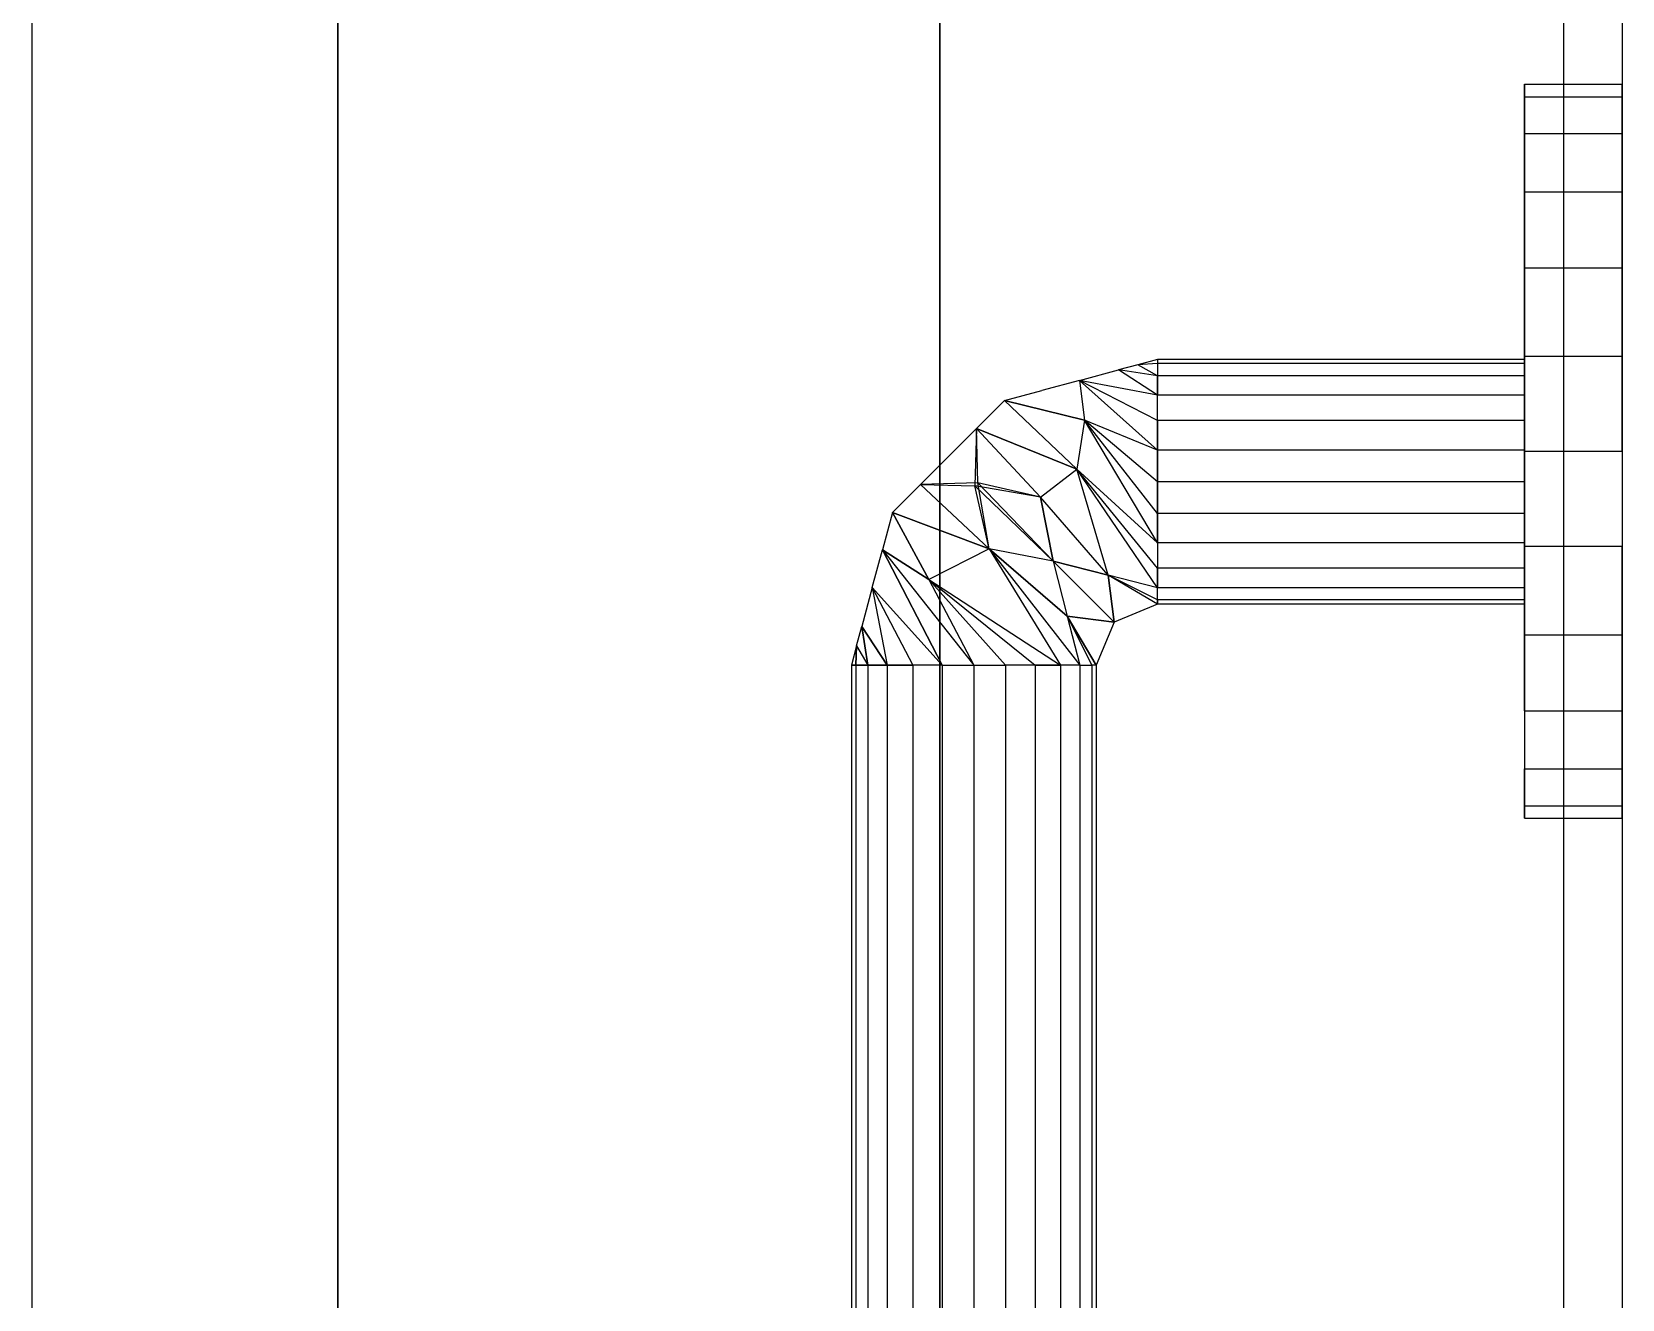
# Model space of a CAD drawing. Header units: millimetres. Extents: x 5543 to 15648, y 4351 to 19091.
# Drawn here: x 14248.1 to 14378.1, y 15139.2 to 15242.9 of the extents above; entities that cross this region are included whole.
import ezdxf

# ---------------------------------------------------------------- set-up
doc = ezdxf.new("R2010")
doc.units = ezdxf.units.MM
doc.layers.add('IfcObject', color=7, linetype='CONTINUOUS')

msp = doc.modelspace()

# ---------------------------------------------------------------- linework, layer by layer
at = {"layer": 'IfcObject'}
for p, q in [((14248.1, 16291.08, -4700), (14248.1, 5951.31, -4700)), ((14248.1, 16291.08, -4700), (14248.1, 5951.31, -4700)), ((14248.1, 15331.08, -5100), (14248.1, 14331.08, -5100)), ((14248.1, 15331.08, -5100), (14248.1, 14331.08, -5100)), ((14273.1, 14331.08, -5100), (14273.1, 15331.08, -5100)), ((14273.1, 14331.08, -5100), (14273.1, 15331.08, -5100)), ((14273.1, 15281.08, -5200), (14273.1, 14381.08, -5200)), ((14273.1, 15281.08, -5200), (14273.1, 14381.08, -5200)), ((14322.31, 14381.08, -5200), (14322.31, 15281.08, -5200)), ((14322.31, 14381.08, -5200), (14322.31, 15281.08, -5200)), ((14373.33, 14381.08, -5200), (14373.33, 15281.08, -5200)), ((14373.33, 14381.08, -5200), (14373.33, 15281.08, -5200)), ((14378.1, 15281.08, -7200), (14378.1, 14381.08, -7200)), ((14378.1, 15281.08, -5200), (14378.1, 14381.08, -5200)), ((14378.1, 15281.08, -7200), (14378.1, 14381.08, -7200)), ((14378.1, 15281.08, -5200), (14378.1, 14381.08, -5200)), ((14322.31, 15265.2, -5215.88), (14322.31, 14396.95, -5215.88)), ((14322.31, 15265.2, -5215.88), (14322.31, 14396.95, -5215.88)), ((14373.33, 14396.95, -5215.88), (14373.33, 15265.2, -5215.88)), ((14373.33, 14396.95, -5215.88), (14373.33, 15265.2, -5215.88)), ((14370.1, 15237.55, -6192.24), (14370.1, 15238.57, -6200)), ((14370.1, 15238.57, -6200), (14370.1, 15237.55, -6207.76)), ((14370.1, 15238.57, -6200), (14378.1, 15238.57, -6200)), ((14370.1, 15237.55, -6192.24), (14370.1, 15238.57, -6200)), ((14370.1, 15238.57, -6200), (14370.1, 15237.55, -6207.76)), ((14370.1, 15238.57, -6200), (14378.1, 15238.57, -6200)), ((14370.1, 15234.55, -6185), (14370.1, 15237.55, -6192.24)), ((14370.1, 15237.55, -6207.76), (14370.1, 15234.55, -6215)), ((14370.1, 15237.55, -6192.24), (14378.1, 15237.55, -6192.24)), ((14370.1, 15237.55, -6192.24), (14378.1, 15237.55, -6192.24)), ((14370.1, 15234.55, -6185), (14370.1, 15237.55, -6192.24)), ((14370.1, 15237.55, -6207.76), (14370.1, 15234.55, -6215)), ((14370.1, 15237.55, -6207.76), (14378.1, 15237.55, -6207.76)), ((14370.1, 15237.55, -6207.76), (14378.1, 15237.55, -6207.76)), ((14378.1, 15237.55, -6207.76), (14378.1, 15238.57, -6200)), ((14378.1, 15238.57, -6200), (14378.1, 15237.55, -6192.24)), ((14378.1, 15238.57, -6200), (14378.1, 15237.55, -6192.24)), ((14378.1, 15237.55, -6207.76), (14378.1, 15238.57, -6200)), ((14378.1, 15234.55, -6215), (14378.1, 15237.55, -6207.76)), ((14378.1, 15237.55, -6192.24), (14378.1, 15234.55, -6185)), ((14378.1, 15237.55, -6192.24), (14378.1, 15234.55, -6185)), ((14378.1, 15234.55, -6215), (14378.1, 15237.55, -6207.76)), ((14370.1, 15229.78, -6178.79), (14370.1, 15234.55, -6185)), ((14370.1, 15234.55, -6215), (14370.1, 15229.78, -6221.21)), ((14370.1, 15234.55, -6185), (14378.1, 15234.55, -6185)), ((14370.1, 15234.55, -6185), (14378.1, 15234.55, -6185)), ((14370.1, 15229.78, -6178.79), (14370.1, 15234.55, -6185)), ((14370.1, 15234.55, -6215), (14370.1, 15229.78, -6221.21)), ((14370.1, 15234.55, -6215), (14378.1, 15234.55, -6215)), ((14370.1, 15234.55, -6215), (14378.1, 15234.55, -6215)), ((14378.1, 15229.78, -6221.21), (14378.1, 15234.55, -6215)), ((14378.1, 15234.55, -6185), (14378.1, 15229.78, -6178.79)), ((14378.1, 15234.55, -6185), (14378.1, 15229.78, -6178.79)), ((14378.1, 15229.78, -6221.21), (14378.1, 15234.55, -6215)), ((14370.1, 15223.57, -6174.02), (14370.1, 15229.78, -6178.79)), ((14370.1, 15229.78, -6221.21), (14370.1, 15223.57, -6225.98)), ((14370.1, 15229.78, -6178.79), (14378.1, 15229.78, -6178.79)), ((14370.1, 15223.57, -6174.02), (14370.1, 15229.78, -6178.79)), ((14370.1, 15229.78, -6178.79), (14378.1, 15229.78, -6178.79)), ((14370.1, 15229.78, -6221.21), (14378.1, 15229.78, -6221.21)), ((14370.1, 15229.78, -6221.21), (14378.1, 15229.78, -6221.21)), ((14370.1, 15229.78, -6221.21), (14370.1, 15223.57, -6225.98)), ((14378.1, 15223.57, -6225.98), (14378.1, 15229.78, -6221.21)), ((14378.1, 15229.78, -6178.79), (14378.1, 15223.57, -6174.02)), ((14378.1, 15229.78, -6178.79), (14378.1, 15223.57, -6174.02)), ((14378.1, 15223.57, -6225.98), (14378.1, 15229.78, -6221.21)), ((14370.1, 15216.33, -6171.02), (14370.1, 15223.57, -6174.02)), ((14370.1, 15223.57, -6225.98), (14370.1, 15216.33, -6228.98)), ((14370.1, 15223.57, -6174.02), (14378.1, 15223.57, -6174.02)), ((14370.1, 15223.57, -6174.02), (14378.1, 15223.57, -6174.02)), ((14370.1, 15216.33, -6171.02), (14370.1, 15223.57, -6174.02)), ((14370.1, 15223.57, -6225.98), (14370.1, 15216.33, -6228.98)), ((14370.1, 15223.57, -6225.98), (14378.1, 15223.57, -6225.98)), ((14370.1, 15223.57, -6225.98), (14378.1, 15223.57, -6225.98)), ((14378.1, 15216.33, -6228.98), (14378.1, 15223.57, -6225.98)), ((14378.1, 15223.57, -6174.02), (14378.1, 15216.33, -6171.02)), ((14378.1, 15223.57, -6174.02), (14378.1, 15216.33, -6171.02)), ((14378.1, 15216.33, -6228.98), (14378.1, 15223.57, -6225.98)), ((14333.73, 15214.36, -6200), (14336.91, 15215.21, -6200)), ((14333.73, 15214.36, -6200), (14336.91, 15215.21, -6200)), ((14338.5, 15215.64, -6200), (14336.91, 15215.21, -6200)), ((14338.5, 15215.64, -6200), (14336.91, 15215.21, -6200)), ((14340.1, 15213.14, -6207.07), (14336.91, 15215.21, -6200)), ((14340.1, 15214.73, -6205), (14336.91, 15215.21, -6200)), ((14340.1, 15213.14, -6207.07), (14336.91, 15215.21, -6200)), ((14340.1, 15214.73, -6205), (14336.91, 15215.21, -6200)), ((14340.1, 15213.14, -6192.93), (14336.91, 15215.21, -6200)), ((14340.1, 15214.73, -6195), (14336.91, 15215.21, -6200)), ((14340.1, 15213.14, -6192.93), (14336.91, 15215.21, -6200)), ((14340.1, 15214.73, -6195), (14336.91, 15215.21, -6200)), ((14340.1, 15216.07, -6200), (14338.5, 15215.64, -6200)), ((14340.1, 15216.07, -6200), (14338.5, 15215.64, -6200)), ((14340.1, 15215.73, -6202.59), (14338.5, 15215.64, -6200)), ((14340.1, 15215.73, -6202.59), (14338.5, 15215.64, -6200)), ((14340.1, 15215.73, -6197.41), (14338.5, 15215.64, -6200)), ((14340.1, 15215.73, -6197.41), (14338.5, 15215.64, -6200)), ((14340.1, 15214.73, -6205), (14338.5, 15215.64, -6200)), ((14340.1, 15214.73, -6205), (14338.5, 15215.64, -6200)), ((14340.1, 15214.73, -6195), (14338.5, 15215.64, -6200)), ((14340.1, 15214.73, -6195), (14338.5, 15215.64, -6200)), ((14370.1, 15216.07, -6200), (14340.1, 15216.07, -6200)), ((14340.1, 15216.07, -6200), (14340.1, 15215.73, -6202.59)), ((14340.1, 15216.07, -6200), (14340.1, 15215.73, -6197.41)), ((14370.1, 15216.07, -6200), (14340.1, 15216.07, -6200)), ((14340.1, 15216.07, -6200), (14340.1, 15215.73, -6202.59)), ((14340.1, 15216.07, -6200), (14340.1, 15215.73, -6197.41)), ((14370.1, 15215.73, -6202.59), (14340.1, 15215.73, -6202.59)), ((14370.1, 15215.73, -6202.59), (14340.1, 15215.73, -6202.59)), ((14340.1, 15215.73, -6202.59), (14340.1, 15214.73, -6205)), ((14340.1, 15215.73, -6197.41), (14340.1, 15214.73, -6195)), ((14370.1, 15215.73, -6197.41), (14340.1, 15215.73, -6197.41)), ((14370.1, 15215.73, -6197.41), (14340.1, 15215.73, -6197.41)), ((14340.1, 15215.73, -6202.59), (14340.1, 15214.73, -6205)), ((14340.1, 15215.73, -6197.41), (14340.1, 15214.73, -6195)), ((14370.1, 15208.57, -6170), (14370.1, 15216.33, -6171.02)), ((14370.1, 15216.33, -6228.98), (14370.1, 15208.57, -6230)), ((14370.1, 15216.33, -6171.02), (14378.1, 15216.33, -6171.02)), ((14370.1, 15216.33, -6171.02), (14378.1, 15216.33, -6171.02)), ((14370.1, 15208.57, -6170), (14370.1, 15216.33, -6171.02)), ((14370.1, 15216.33, -6228.98), (14370.1, 15208.57, -6230)), ((14370.1, 15216.33, -6228.98), (14378.1, 15216.33, -6228.98)), ((14370.1, 15216.33, -6228.98), (14378.1, 15216.33, -6228.98)), ((14370.1, 15215.73, -6202.59), (14370.1, 15216.07, -6200)), ((14370.1, 15216.07, -6200), (14370.1, 15215.73, -6197.41)), ((14370.1, 15215.73, -6202.59), (14370.1, 15216.07, -6200)), ((14370.1, 15216.07, -6200), (14370.1, 15215.73, -6197.41)), ((14370.1, 15214.73, -6205), (14370.1, 15215.73, -6202.59)), ((14370.1, 15215.73, -6197.41), (14370.1, 15214.73, -6195)), ((14370.1, 15214.73, -6205), (14370.1, 15215.73, -6202.59)), ((14370.1, 15215.73, -6197.41), (14370.1, 15214.73, -6195)), ((14378.1, 15208.57, -6230), (14378.1, 15216.33, -6228.98)), ((14378.1, 15216.33, -6171.02), (14378.1, 15208.57, -6170)), ((14378.1, 15216.33, -6171.02), (14378.1, 15208.57, -6170)), ((14378.1, 15208.57, -6230), (14378.1, 15216.33, -6228.98)), ((14333.73, 15214.36, -6200), (14330.66, 15213.54, -6200)), ((14333.73, 15214.36, -6200), (14330.66, 15213.54, -6200)), ((14340.1, 15208.66, -6209.66), (14333.73, 15214.36, -6200)), ((14333.73, 15214.36, -6200), (14334.14, 15211.1, -6208.08)), ((14333.73, 15214.36, -6200), (14334.14, 15211.1, -6208.08)), ((14340.1, 15211.07, -6208.66), (14333.73, 15214.36, -6200)), ((14340.1, 15213.14, -6207.07), (14333.73, 15214.36, -6200)), ((14340.1, 15208.66, -6209.66), (14333.73, 15214.36, -6200)), ((14340.1, 15211.07, -6208.66), (14333.73, 15214.36, -6200)), ((14340.1, 15213.14, -6207.07), (14333.73, 15214.36, -6200)), ((14333.73, 15214.36, -6200), (14334.14, 15211.1, -6191.92)), ((14340.1, 15213.14, -6192.93), (14333.73, 15214.36, -6200)), ((14340.1, 15213.14, -6192.93), (14333.73, 15214.36, -6200)), ((14340.1, 15211.07, -6191.34), (14333.73, 15214.36, -6200)), ((14340.1, 15208.66, -6190.34), (14333.73, 15214.36, -6200)), ((14340.1, 15211.07, -6191.34), (14333.73, 15214.36, -6200)), ((14333.73, 15214.36, -6200), (14334.14, 15211.1, -6191.92)), ((14340.1, 15208.66, -6190.34), (14333.73, 15214.36, -6200)), ((14370.1, 15214.73, -6205), (14340.1, 15214.73, -6205)), ((14340.1, 15214.73, -6205), (14340.1, 15213.14, -6207.07)), ((14370.1, 15214.73, -6205), (14340.1, 15214.73, -6205)), ((14370.1, 15214.73, -6195), (14340.1, 15214.73, -6195)), ((14370.1, 15214.73, -6195), (14340.1, 15214.73, -6195)), ((14340.1, 15213.14, -6192.93), (14340.1, 15214.73, -6195)), ((14340.1, 15214.73, -6205), (14340.1, 15213.14, -6207.07)), ((14340.1, 15213.14, -6192.93), (14340.1, 15214.73, -6195)), ((14370.1, 15213.14, -6207.07), (14370.1, 15214.73, -6205)), ((14370.1, 15214.73, -6195), (14370.1, 15213.14, -6192.93)), ((14370.1, 15213.14, -6207.07), (14370.1, 15214.73, -6205)), ((14370.1, 15214.73, -6195), (14370.1, 15213.14, -6192.93)), ((14327.6, 15212.72, -6200), (14325.31, 15210.43, -6200)), ((14327.6, 15212.72, -6200), (14325.31, 15210.43, -6200)), ((14327.6, 15212.72, -6200), (14330.66, 15213.54, -6200)), ((14327.6, 15212.72, -6200), (14330.66, 15213.54, -6200)), ((14334.14, 15211.1, -6208.08), (14327.6, 15212.72, -6200)), ((14333.51, 15207.1, -6209.72), (14327.6, 15212.72, -6200)), ((14334.14, 15211.1, -6208.08), (14327.6, 15212.72, -6200)), ((14333.51, 15207.1, -6209.72), (14327.6, 15212.72, -6200)), ((14327.6, 15212.72, -6200), (14334.14, 15211.1, -6191.92)), ((14327.6, 15212.72, -6200), (14333.51, 15207.1, -6190.28)), ((14327.6, 15212.72, -6200), (14334.14, 15211.1, -6191.92)), ((14327.6, 15212.72, -6200), (14333.51, 15207.1, -6190.28)), ((14340.1, 15211.07, -6208.66), (14340.1, 15213.14, -6207.07)), ((14370.1, 15213.14, -6207.07), (14340.1, 15213.14, -6207.07)), ((14370.1, 15213.14, -6207.07), (14340.1, 15213.14, -6207.07)), ((14370.1, 15213.14, -6192.93), (14340.1, 15213.14, -6192.93)), ((14340.1, 15211.07, -6191.34), (14340.1, 15213.14, -6192.93)), ((14370.1, 15213.14, -6192.93), (14340.1, 15213.14, -6192.93)), ((14340.1, 15211.07, -6208.66), (14340.1, 15213.14, -6207.07)), ((14340.1, 15211.07, -6191.34), (14340.1, 15213.14, -6192.93)), ((14370.1, 15213.14, -6192.93), (14370.1, 15211.07, -6191.34)), ((14370.1, 15213.14, -6207.07), (14370.1, 15211.07, -6208.66)), ((14370.1, 15213.14, -6207.07), (14370.1, 15211.07, -6208.66)), ((14370.1, 15213.14, -6192.93), (14370.1, 15211.07, -6191.34)), ((14325.31, 15210.43, -6200), (14323.02, 15208.14, -6200)), ((14325.31, 15210.43, -6200), (14323.02, 15208.14, -6200)), ((14325.31, 15210.43, -6200), (14325.18, 15205.74, -6191.94)), ((14325.31, 15210.43, -6200), (14325.18, 15205.74, -6191.94)), ((14325.42, 15205.99, -6208.06), (14325.31, 15210.43, -6200)), ((14330.56, 15204.82, -6209.85), (14325.31, 15210.43, -6200)), ((14330.56, 15204.82, -6209.85), (14325.31, 15210.43, -6200)), ((14333.51, 15207.1, -6209.72), (14325.31, 15210.43, -6200)), ((14325.42, 15205.99, -6208.06), (14325.31, 15210.43, -6200)), ((14333.51, 15207.1, -6209.72), (14325.31, 15210.43, -6200)), ((14325.31, 15210.43, -6200), (14333.51, 15207.1, -6190.28)), ((14325.31, 15210.43, -6200), (14330.56, 15204.82, -6190.15)), ((14325.31, 15210.43, -6200), (14330.56, 15204.82, -6190.15)), ((14325.31, 15210.43, -6200), (14333.51, 15207.1, -6190.28)), ((14334.14, 15211.1, -6208.08), (14333.51, 15207.1, -6209.72)), ((14334.14, 15211.1, -6208.08), (14333.51, 15207.1, -6209.72)), ((14334.14, 15211.1, -6191.92), (14333.51, 15207.1, -6190.28)), ((14334.14, 15211.1, -6191.92), (14333.51, 15207.1, -6190.28)), ((14340.1, 15208.66, -6209.66), (14334.14, 15211.1, -6208.08)), ((14340.1, 15201.07, -6208.66), (14334.14, 15211.1, -6208.08)), ((14340.1, 15203.48, -6209.66), (14334.14, 15211.1, -6208.08)), ((14340.1, 15206.07, -6210), (14334.14, 15211.1, -6208.08)), ((14340.1, 15208.66, -6209.66), (14334.14, 15211.1, -6208.08)), ((14340.1, 15203.48, -6209.66), (14334.14, 15211.1, -6208.08)), ((14340.1, 15206.07, -6210), (14334.14, 15211.1, -6208.08)), ((14340.1, 15201.07, -6208.66), (14334.14, 15211.1, -6208.08)), ((14340.1, 15208.66, -6190.34), (14334.14, 15211.1, -6191.92)), ((14340.1, 15206.07, -6190), (14334.14, 15211.1, -6191.92)), ((14340.1, 15208.66, -6190.34), (14334.14, 15211.1, -6191.92)), ((14340.1, 15203.48, -6190.34), (14334.14, 15211.1, -6191.92)), ((14340.1, 15201.07, -6191.34), (14334.14, 15211.1, -6191.92)), ((14340.1, 15206.07, -6190), (14334.14, 15211.1, -6191.92)), ((14340.1, 15203.48, -6190.34), (14334.14, 15211.1, -6191.92)), ((14340.1, 15201.07, -6191.34), (14334.14, 15211.1, -6191.92)), ((14370.1, 15211.07, -6208.66), (14340.1, 15211.07, -6208.66)), ((14340.1, 15211.07, -6208.66), (14340.1, 15208.66, -6209.66)), ((14370.1, 15211.07, -6208.66), (14340.1, 15211.07, -6208.66)), ((14370.1, 15211.07, -6191.34), (14340.1, 15211.07, -6191.34)), ((14340.1, 15208.66, -6190.34), (14340.1, 15211.07, -6191.34)), ((14370.1, 15211.07, -6191.34), (14340.1, 15211.07, -6191.34)), ((14340.1, 15211.07, -6208.66), (14340.1, 15208.66, -6209.66)), ((14340.1, 15208.66, -6190.34), (14340.1, 15211.07, -6191.34)), ((14370.1, 15211.07, -6191.34), (14370.1, 15208.66, -6190.34)), ((14370.1, 15208.66, -6209.66), (14370.1, 15211.07, -6208.66)), ((14370.1, 15208.66, -6209.66), (14370.1, 15211.07, -6208.66)), ((14370.1, 15211.07, -6191.34), (14370.1, 15208.66, -6190.34)), ((14320.73, 15205.85, -6200), (14323.02, 15208.14, -6200)), ((14320.73, 15205.85, -6200), (14323.02, 15208.14, -6200)), ((14370.1, 15208.66, -6209.66), (14340.1, 15208.66, -6209.66)), ((14340.1, 15208.66, -6209.66), (14340.1, 15206.07, -6210)), ((14370.1, 15208.66, -6209.66), (14340.1, 15208.66, -6209.66)), ((14370.1, 15208.66, -6190.34), (14340.1, 15208.66, -6190.34)), ((14340.1, 15206.07, -6190), (14340.1, 15208.66, -6190.34)), ((14370.1, 15208.66, -6190.34), (14340.1, 15208.66, -6190.34)), ((14340.1, 15208.66, -6209.66), (14340.1, 15206.07, -6210)), ((14340.1, 15206.07, -6190), (14340.1, 15208.66, -6190.34)), ((14370.1, 15208.66, -6190.34), (14370.1, 15206.07, -6190)), ((14370.1, 15206.07, -6210), (14370.1, 15208.66, -6209.66)), ((14370.1, 15206.07, -6210), (14370.1, 15208.66, -6209.66)), ((14370.1, 15208.66, -6190.34), (14370.1, 15206.07, -6190)), ((14370.1, 15200.8, -6171.02), (14370.1, 15208.57, -6170)), ((14370.1, 15208.57, -6230), (14370.1, 15200.8, -6228.98)), ((14370.1, 15208.57, -6170), (14378.1, 15208.57, -6170)), ((14370.1, 15208.57, -6170), (14378.1, 15208.57, -6170)), ((14370.1, 15200.8, -6171.02), (14370.1, 15208.57, -6170)), ((14370.1, 15208.57, -6230), (14370.1, 15200.8, -6228.98)), ((14370.1, 15208.57, -6230), (14378.1, 15208.57, -6230)), ((14370.1, 15208.57, -6230), (14378.1, 15208.57, -6230)), ((14378.1, 15208.57, -6170), (14378.1, 15200.8, -6171.02)), ((14378.1, 15208.57, -6230), (14378.1, 15200.8, -6228.98)), ((14378.1, 15208.57, -6170), (14378.1, 15200.8, -6171.02)), ((14378.1, 15208.57, -6230), (14378.1, 15200.8, -6228.98)), ((14330.56, 15204.82, -6209.85), (14333.51, 15207.1, -6209.72)), ((14330.56, 15204.82, -6209.85), (14333.51, 15207.1, -6209.72)), ((14330.56, 15204.82, -6190.15), (14333.51, 15207.1, -6190.28)), ((14330.56, 15204.82, -6190.15), (14333.51, 15207.1, -6190.28)), ((14336.08, 15198.44, -6207.51), (14333.51, 15207.1, -6209.72)), ((14340.1, 15201.07, -6208.66), (14333.51, 15207.1, -6209.72)), ((14336.08, 15198.44, -6207.51), (14333.51, 15207.1, -6209.72)), ((14340.1, 15197.41, -6205), (14333.51, 15207.1, -6209.72)), ((14340.1, 15199, -6207.07), (14333.51, 15207.1, -6209.72)), ((14340.1, 15201.07, -6208.66), (14333.51, 15207.1, -6209.72)), ((14340.1, 15199, -6207.07), (14333.51, 15207.1, -6209.72)), ((14340.1, 15197.41, -6205), (14333.51, 15207.1, -6209.72)), ((14340.1, 15199, -6192.93), (14333.51, 15207.1, -6190.28)), ((14340.1, 15197.41, -6195), (14333.51, 15207.1, -6190.28)), ((14336.08, 15198.44, -6192.49), (14333.51, 15207.1, -6190.28)), ((14336.08, 15198.44, -6192.49), (14333.51, 15207.1, -6190.28)), ((14340.1, 15197.41, -6195), (14333.51, 15207.1, -6190.28)), ((14340.1, 15199, -6192.93), (14333.51, 15207.1, -6190.28)), ((14340.1, 15201.07, -6191.34), (14333.51, 15207.1, -6190.28)), ((14340.1, 15201.07, -6191.34), (14333.51, 15207.1, -6190.28)), ((14318.45, 15203.57, -6200), (14320.73, 15205.85, -6200)), ((14318.45, 15203.57, -6200), (14320.73, 15205.85, -6200)), ((14325.42, 15205.99, -6208.06), (14320.73, 15205.85, -6200)), ((14325.42, 15205.99, -6208.06), (14320.73, 15205.85, -6200)), ((14326.34, 15200.6, -6209.85), (14320.73, 15205.85, -6200)), ((14326.34, 15200.6, -6209.85), (14320.73, 15205.85, -6200)), ((14320.73, 15205.85, -6200), (14326.34, 15200.6, -6190.15)), ((14320.73, 15205.85, -6200), (14325.18, 15205.74, -6191.94)), ((14320.73, 15205.85, -6200), (14326.34, 15200.6, -6190.15)), ((14320.73, 15205.85, -6200), (14325.18, 15205.74, -6191.94)), ((14330.56, 15204.82, -6190.15), (14325.18, 15205.74, -6191.94)), ((14331.59, 15199.57, -6190.45), (14325.18, 15205.74, -6191.94)), ((14331.59, 15199.57, -6190.45), (14325.18, 15205.74, -6191.94)), ((14326.34, 15200.6, -6190.15), (14325.18, 15205.74, -6191.94)), ((14326.34, 15200.6, -6190.15), (14325.18, 15205.74, -6191.94)), ((14330.56, 15204.82, -6190.15), (14325.18, 15205.74, -6191.94)), ((14326.34, 15200.6, -6209.85), (14325.42, 15205.99, -6208.06)), ((14331.59, 15199.57, -6209.55), (14325.42, 15205.99, -6208.06)), ((14331.59, 15199.57, -6209.55), (14325.42, 15205.99, -6208.06)), ((14330.56, 15204.82, -6209.85), (14325.42, 15205.99, -6208.06)), ((14330.56, 15204.82, -6209.85), (14325.42, 15205.99, -6208.06)), ((14326.34, 15200.6, -6209.85), (14325.42, 15205.99, -6208.06)), ((14336.08, 15198.44, -6207.51), (14330.56, 15204.82, -6209.85)), ((14330.56, 15204.82, -6209.85), (14331.59, 15199.57, -6209.55)), ((14330.56, 15204.82, -6209.85), (14331.59, 15199.57, -6209.55)), ((14336.08, 15198.44, -6207.51), (14330.56, 15204.82, -6209.85)), ((14336.08, 15198.44, -6192.49), (14330.56, 15204.82, -6190.15)), ((14331.59, 15199.57, -6190.45), (14330.56, 15204.82, -6190.15)), ((14336.08, 15198.44, -6192.49), (14330.56, 15204.82, -6190.15)), ((14331.59, 15199.57, -6190.45), (14330.56, 15204.82, -6190.15)), ((14370.1, 15206.07, -6210), (14340.1, 15206.07, -6210)), ((14340.1, 15206.07, -6210), (14340.1, 15203.48, -6209.66)), ((14370.1, 15206.07, -6210), (14340.1, 15206.07, -6210)), ((14370.1, 15206.07, -6190), (14340.1, 15206.07, -6190)), ((14340.1, 15203.48, -6190.34), (14340.1, 15206.07, -6190)), ((14370.1, 15206.07, -6190), (14340.1, 15206.07, -6190)), ((14340.1, 15206.07, -6210), (14340.1, 15203.48, -6209.66)), ((14340.1, 15203.48, -6190.34), (14340.1, 15206.07, -6190)), ((14370.1, 15206.07, -6190), (14370.1, 15203.48, -6190.34)), ((14370.1, 15203.48, -6209.66), (14370.1, 15206.07, -6210)), ((14370.1, 15203.48, -6209.66), (14370.1, 15206.07, -6210)), ((14370.1, 15206.07, -6190), (14370.1, 15203.48, -6190.34)), ((14318.45, 15203.57, -6200), (14317.62, 15200.5, -6200)), ((14318.45, 15203.57, -6200), (14317.62, 15200.5, -6200)), ((14321.43, 15198.08, -6208.69), (14318.45, 15203.57, -6200)), ((14326.34, 15200.6, -6209.85), (14318.45, 15203.57, -6200)), ((14326.34, 15200.6, -6209.85), (14318.45, 15203.57, -6200)), ((14321.43, 15198.08, -6208.69), (14318.45, 15203.57, -6200)), ((14318.45, 15203.57, -6200), (14326.34, 15200.6, -6190.15)), ((14318.45, 15203.57, -6200), (14321.43, 15198.08, -6191.31)), ((14318.45, 15203.57, -6200), (14321.43, 15198.08, -6191.31)), ((14318.45, 15203.57, -6200), (14326.34, 15200.6, -6190.15)), ((14370.1, 15203.48, -6209.66), (14340.1, 15203.48, -6209.66)), ((14340.1, 15203.48, -6209.66), (14340.1, 15201.07, -6208.66)), ((14370.1, 15203.48, -6209.66), (14340.1, 15203.48, -6209.66)), ((14340.1, 15201.07, -6191.34), (14340.1, 15203.48, -6190.34)), ((14370.1, 15203.48, -6190.34), (14340.1, 15203.48, -6190.34)), ((14370.1, 15203.48, -6190.34), (14340.1, 15203.48, -6190.34)), ((14340.1, 15203.48, -6209.66), (14340.1, 15201.07, -6208.66)), ((14340.1, 15201.07, -6191.34), (14340.1, 15203.48, -6190.34)), ((14370.1, 15203.48, -6190.34), (14370.1, 15201.07, -6191.34)), ((14370.1, 15201.07, -6208.66), (14370.1, 15203.48, -6209.66)), ((14370.1, 15201.07, -6208.66), (14370.1, 15203.48, -6209.66)), ((14370.1, 15203.48, -6190.34), (14370.1, 15201.07, -6191.34)), ((14370.1, 15201.07, -6208.66), (14340.1, 15201.07, -6208.66)), ((14370.1, 15201.07, -6208.66), (14340.1, 15201.07, -6208.66)), ((14340.1, 15201.07, -6208.66), (14340.1, 15199, -6207.07)), ((14340.1, 15201.07, -6191.34), (14340.1, 15199, -6192.93)), ((14370.1, 15201.07, -6191.34), (14340.1, 15201.07, -6191.34)), ((14370.1, 15201.07, -6191.34), (14340.1, 15201.07, -6191.34)), ((14340.1, 15201.07, -6208.66), (14340.1, 15199, -6207.07)), ((14340.1, 15201.07, -6191.34), (14340.1, 15199, -6192.93)), ((14370.1, 15201.07, -6191.34), (14370.1, 15199, -6192.93)), ((14370.1, 15199, -6207.07), (14370.1, 15201.07, -6208.66)), ((14370.1, 15199, -6207.07), (14370.1, 15201.07, -6208.66)), ((14370.1, 15201.07, -6191.34), (14370.1, 15199, -6192.93)), ((14316.8, 15197.43, -6200), (14317.62, 15200.5, -6200)), ((14316.8, 15197.43, -6200), (14317.62, 15200.5, -6200)), ((14322.51, 15191.07, -6209.66), (14317.62, 15200.5, -6200)), ((14317.62, 15200.5, -6200), (14325.1, 15191.07, -6210)), ((14321.43, 15198.08, -6208.69), (14317.62, 15200.5, -6200)), ((14317.62, 15200.5, -6200), (14325.1, 15191.07, -6210)), ((14322.51, 15191.07, -6209.66), (14317.62, 15200.5, -6200)), ((14321.43, 15198.08, -6208.69), (14317.62, 15200.5, -6200)), ((14317.62, 15200.5, -6200), (14321.43, 15198.08, -6191.31)), ((14317.62, 15200.5, -6200), (14322.51, 15191.07, -6190.34)), ((14317.62, 15200.5, -6200), (14325.1, 15191.07, -6190)), ((14317.62, 15200.5, -6200), (14322.51, 15191.07, -6190.34)), ((14317.62, 15200.5, -6200), (14321.43, 15198.08, -6191.31)), ((14317.62, 15200.5, -6200), (14325.1, 15191.07, -6190)), ((14326.34, 15200.6, -6209.85), (14321.43, 15198.08, -6208.69)), ((14326.34, 15200.6, -6209.85), (14321.43, 15198.08, -6208.69)), ((14326.34, 15200.6, -6190.15), (14321.43, 15198.08, -6191.31)), ((14326.34, 15200.6, -6190.15), (14321.43, 15198.08, -6191.31)), ((14331.59, 15199.57, -6209.55), (14326.34, 15200.6, -6209.85)), ((14326.34, 15200.6, -6209.85), (14332.72, 15195.09, -6207.51)), ((14331.59, 15199.57, -6209.55), (14326.34, 15200.6, -6209.85)), ((14326.34, 15200.6, -6209.85), (14332.72, 15195.09, -6207.51)), ((14326.34, 15200.6, -6209.85), (14333.76, 15191.07, -6205)), ((14326.34, 15200.6, -6209.85), (14332.17, 15191.07, -6207.07)), ((14326.34, 15200.6, -6209.85), (14333.76, 15191.07, -6205)), ((14326.34, 15200.6, -6209.85), (14332.17, 15191.07, -6207.07)), ((14332.72, 15195.09, -6192.49), (14326.34, 15200.6, -6190.15)), ((14326.34, 15200.6, -6190.15), (14333.76, 15191.07, -6195)), ((14331.59, 15199.57, -6190.45), (14326.34, 15200.6, -6190.15)), ((14332.72, 15195.09, -6192.49), (14326.34, 15200.6, -6190.15)), ((14331.59, 15199.57, -6190.45), (14326.34, 15200.6, -6190.15)), ((14326.34, 15200.6, -6190.15), (14333.76, 15191.07, -6195)), ((14326.34, 15200.6, -6190.15), (14332.17, 15191.07, -6192.93)), ((14326.34, 15200.6, -6190.15), (14332.17, 15191.07, -6192.93)), ((14370.1, 15193.57, -6174.02), (14370.1, 15200.8, -6171.02)), ((14370.1, 15200.8, -6228.98), (14370.1, 15193.57, -6225.98)), ((14370.1, 15200.8, -6171.02), (14378.1, 15200.8, -6171.02)), ((14370.1, 15200.8, -6171.02), (14378.1, 15200.8, -6171.02)), ((14370.1, 15193.57, -6174.02), (14370.1, 15200.8, -6171.02)), ((14370.1, 15200.8, -6228.98), (14370.1, 15193.57, -6225.98)), ((14370.1, 15200.8, -6228.98), (14378.1, 15200.8, -6228.98)), ((14370.1, 15200.8, -6228.98), (14378.1, 15200.8, -6228.98)), ((14378.1, 15200.8, -6171.02), (14378.1, 15193.57, -6174.02)), ((14378.1, 15193.57, -6225.98), (14378.1, 15200.8, -6228.98)), ((14378.1, 15200.8, -6171.02), (14378.1, 15193.57, -6174.02)), ((14378.1, 15193.57, -6225.98), (14378.1, 15200.8, -6228.98)), ((14336.08, 15198.44, -6207.51), (14331.59, 15199.57, -6209.55)), ((14331.59, 15199.57, -6209.55), (14336.56, 15194.6, -6200)), ((14336.08, 15198.44, -6207.51), (14331.59, 15199.57, -6209.55)), ((14331.59, 15199.57, -6209.55), (14332.72, 15195.09, -6207.51)), ((14331.59, 15199.57, -6209.55), (14332.72, 15195.09, -6207.51)), ((14331.59, 15199.57, -6209.55), (14336.56, 15194.6, -6200)), ((14331.59, 15199.57, -6190.45), (14336.08, 15198.44, -6192.49)), ((14331.59, 15199.57, -6190.45), (14332.72, 15195.09, -6192.49)), ((14336.56, 15194.6, -6200), (14331.59, 15199.57, -6190.45)), ((14331.59, 15199.57, -6190.45), (14332.72, 15195.09, -6192.49)), ((14331.59, 15199.57, -6190.45), (14336.08, 15198.44, -6192.49)), ((14336.56, 15194.6, -6200), (14331.59, 15199.57, -6190.45)), ((14340.1, 15197.41, -6205), (14336.08, 15198.44, -6207.51)), ((14336.08, 15198.44, -6207.51), (14336.56, 15194.6, -6200)), ((14340.1, 15196.07, -6200), (14336.08, 15198.44, -6207.51)), ((14340.1, 15196.41, -6202.59), (14336.08, 15198.44, -6207.51)), ((14340.1, 15197.41, -6205), (14336.08, 15198.44, -6207.51)), ((14340.1, 15196.41, -6202.59), (14336.08, 15198.44, -6207.51)), ((14340.1, 15196.07, -6200), (14336.08, 15198.44, -6207.51)), ((14336.08, 15198.44, -6207.51), (14336.56, 15194.6, -6200)), ((14340.1, 15197.41, -6195), (14336.08, 15198.44, -6192.49)), ((14340.1, 15197.41, -6195), (14336.08, 15198.44, -6192.49)), ((14340.1, 15196.41, -6197.41), (14336.08, 15198.44, -6192.49)), ((14336.56, 15194.6, -6200), (14336.08, 15198.44, -6192.49)), ((14340.1, 15196.07, -6200), (14336.08, 15198.44, -6192.49)), ((14340.1, 15196.41, -6197.41), (14336.08, 15198.44, -6192.49)), ((14336.56, 15194.6, -6200), (14336.08, 15198.44, -6192.49)), ((14340.1, 15196.07, -6200), (14336.08, 15198.44, -6192.49)), ((14370.1, 15199, -6207.07), (14340.1, 15199, -6207.07)), ((14340.1, 15199, -6207.07), (14340.1, 15197.41, -6205)), ((14370.1, 15199, -6207.07), (14340.1, 15199, -6207.07)), ((14370.1, 15199, -6192.93), (14340.1, 15199, -6192.93)), ((14370.1, 15199, -6192.93), (14340.1, 15199, -6192.93)), ((14340.1, 15197.41, -6195), (14340.1, 15199, -6192.93)), ((14340.1, 15199, -6207.07), (14340.1, 15197.41, -6205)), ((14340.1, 15197.41, -6195), (14340.1, 15199, -6192.93)), ((14370.1, 15199, -6192.93), (14370.1, 15197.41, -6195)), ((14370.1, 15197.41, -6205), (14370.1, 15199, -6207.07)), ((14370.1, 15197.41, -6205), (14370.1, 15199, -6207.07)), ((14370.1, 15199, -6192.93), (14370.1, 15197.41, -6195)), ((14316.8, 15197.43, -6200), (14315.95, 15194.25, -6200)), ((14316.8, 15197.43, -6200), (14315.95, 15194.25, -6200)), ((14322.51, 15191.07, -6209.66), (14316.8, 15197.43, -6200)), ((14316.8, 15197.43, -6200), (14320.1, 15191.07, -6208.66)), ((14322.51, 15191.07, -6209.66), (14316.8, 15197.43, -6200)), ((14316.8, 15197.43, -6200), (14318.02, 15191.07, -6207.07)), ((14316.8, 15197.43, -6200), (14318.02, 15191.07, -6207.07)), ((14316.8, 15197.43, -6200), (14320.1, 15191.07, -6208.66)), ((14316.8, 15197.43, -6200), (14318.02, 15191.07, -6192.93)), ((14316.8, 15197.43, -6200), (14318.02, 15191.07, -6192.93)), ((14316.8, 15197.43, -6200), (14320.1, 15191.07, -6191.34)), ((14316.8, 15197.43, -6200), (14322.51, 15191.07, -6190.34)), ((14316.8, 15197.43, -6200), (14320.1, 15191.07, -6191.34)), ((14316.8, 15197.43, -6200), (14322.51, 15191.07, -6190.34)), ((14321.43, 15198.08, -6208.69), (14330.1, 15191.07, -6208.66)), ((14321.43, 15198.08, -6208.69), (14332.17, 15191.07, -6207.07)), ((14321.43, 15198.08, -6208.69), (14325.1, 15191.07, -6210)), ((14321.43, 15198.08, -6208.69), (14332.17, 15191.07, -6207.07)), ((14321.43, 15198.08, -6208.69), (14327.68, 15191.07, -6209.66)), ((14321.43, 15198.08, -6208.69), (14330.1, 15191.07, -6208.66)), ((14321.43, 15198.08, -6208.69), (14327.68, 15191.07, -6209.66)), ((14321.43, 15198.08, -6208.69), (14325.1, 15191.07, -6210)), ((14321.43, 15198.08, -6191.31), (14330.1, 15191.07, -6191.34)), ((14321.43, 15198.08, -6191.31), (14327.68, 15191.07, -6190.34)), ((14321.43, 15198.08, -6191.31), (14332.17, 15191.07, -6192.93)), ((14321.43, 15198.08, -6191.31), (14330.1, 15191.07, -6191.34)), ((14321.43, 15198.08, -6191.31), (14325.1, 15191.07, -6190)), ((14321.43, 15198.08, -6191.31), (14327.68, 15191.07, -6190.34)), ((14321.43, 15198.08, -6191.31), (14325.1, 15191.07, -6190)), ((14321.43, 15198.08, -6191.31), (14332.17, 15191.07, -6192.93)), ((14340.1, 15196.41, -6202.59), (14340.1, 15197.41, -6205)), ((14370.1, 15197.41, -6205), (14340.1, 15197.41, -6205)), ((14370.1, 15197.41, -6205), (14340.1, 15197.41, -6205)), ((14370.1, 15197.41, -6195), (14340.1, 15197.41, -6195)), ((14340.1, 15196.41, -6197.41), (14340.1, 15197.41, -6195)), ((14370.1, 15197.41, -6195), (14340.1, 15197.41, -6195)), ((14340.1, 15196.41, -6202.59), (14340.1, 15197.41, -6205)), ((14340.1, 15196.41, -6197.41), (14340.1, 15197.41, -6195)), ((14370.1, 15197.41, -6195), (14370.1, 15196.41, -6197.41)), ((14370.1, 15196.41, -6202.59), (14370.1, 15197.41, -6205)), ((14370.1, 15196.41, -6202.59), (14370.1, 15197.41, -6205)), ((14370.1, 15197.41, -6195), (14370.1, 15196.41, -6197.41)), ((14340.1, 15196.07, -6200), (14336.56, 15194.6, -6200)), ((14340.1, 15196.07, -6200), (14336.56, 15194.6, -6200)), ((14370.1, 15196.41, -6202.59), (14340.1, 15196.41, -6202.59)), ((14340.1, 15196.41, -6202.59), (14340.1, 15196.07, -6200)), ((14370.1, 15196.41, -6202.59), (14340.1, 15196.41, -6202.59)), ((14370.1, 15196.41, -6197.41), (14340.1, 15196.41, -6197.41)), ((14340.1, 15196.07, -6200), (14340.1, 15196.41, -6197.41)), ((14370.1, 15196.41, -6197.41), (14340.1, 15196.41, -6197.41)), ((14340.1, 15196.41, -6202.59), (14340.1, 15196.07, -6200)), ((14340.1, 15196.07, -6200), (14340.1, 15196.41, -6197.41)), ((14370.1, 15196.07, -6200), (14340.1, 15196.07, -6200)), ((14370.1, 15196.07, -6200), (14340.1, 15196.07, -6200)), ((14370.1, 15196.41, -6197.41), (14370.1, 15196.07, -6200)), ((14370.1, 15196.07, -6200), (14370.1, 15196.41, -6202.59)), ((14370.1, 15196.07, -6200), (14370.1, 15196.41, -6202.59)), ((14370.1, 15196.41, -6197.41), (14370.1, 15196.07, -6200)), ((14332.72, 15195.09, -6207.51), (14336.56, 15194.6, -6200)), ((14332.72, 15195.09, -6207.51), (14335.1, 15191.07, -6200)), ((14332.72, 15195.09, -6207.51), (14333.76, 15191.07, -6205)), ((14332.72, 15195.09, -6207.51), (14334.75, 15191.07, -6202.59)), ((14332.72, 15195.09, -6207.51), (14333.76, 15191.07, -6205)), ((14332.72, 15195.09, -6207.51), (14335.1, 15191.07, -6200)), ((14332.72, 15195.09, -6207.51), (14334.75, 15191.07, -6202.59)), ((14332.72, 15195.09, -6207.51), (14336.56, 15194.6, -6200)), ((14335.1, 15191.07, -6200), (14332.72, 15195.09, -6192.49)), ((14336.56, 15194.6, -6200), (14332.72, 15195.09, -6192.49)), ((14332.72, 15195.09, -6192.49), (14333.76, 15191.07, -6195)), ((14336.56, 15194.6, -6200), (14332.72, 15195.09, -6192.49)), ((14335.1, 15191.07, -6200), (14332.72, 15195.09, -6192.49)), ((14332.72, 15195.09, -6192.49), (14334.75, 15191.07, -6197.41)), ((14332.72, 15195.09, -6192.49), (14334.75, 15191.07, -6197.41)), ((14332.72, 15195.09, -6192.49), (14333.76, 15191.07, -6195)), ((14336.56, 15194.6, -6200), (14335.1, 15191.07, -6200)), ((14336.56, 15194.6, -6200), (14335.1, 15191.07, -6200)), ((14315.52, 15192.66, -6200), (14315.95, 15194.25, -6200)), ((14315.52, 15192.66, -6200), (14315.95, 15194.25, -6200)), ((14318.02, 15191.07, -6207.07), (14315.95, 15194.25, -6200)), ((14316.44, 15191.07, -6205), (14315.95, 15194.25, -6200)), ((14318.02, 15191.07, -6207.07), (14315.95, 15194.25, -6200)), ((14316.44, 15191.07, -6205), (14315.95, 15194.25, -6200)), ((14315.95, 15194.25, -6200), (14318.02, 15191.07, -6192.93)), ((14315.95, 15194.25, -6200), (14316.44, 15191.07, -6195)), ((14315.95, 15194.25, -6200), (14318.02, 15191.07, -6192.93)), ((14315.95, 15194.25, -6200), (14316.44, 15191.07, -6195)), ((14370.1, 15187.35, -6178.79), (14370.1, 15193.57, -6174.02)), ((14370.1, 15193.57, -6225.98), (14370.1, 15187.35, -6221.21)), ((14370.1, 15193.57, -6174.02), (14378.1, 15193.57, -6174.02)), ((14370.1, 15193.57, -6174.02), (14378.1, 15193.57, -6174.02)), ((14370.1, 15187.35, -6178.79), (14370.1, 15193.57, -6174.02)), ((14370.1, 15193.57, -6225.98), (14370.1, 15187.35, -6221.21)), ((14370.1, 15193.57, -6225.98), (14378.1, 15193.57, -6225.98)), ((14370.1, 15193.57, -6225.98), (14378.1, 15193.57, -6225.98)), ((14378.1, 15193.57, -6174.02), (14378.1, 15187.35, -6178.79)), ((14378.1, 15187.35, -6221.21), (14378.1, 15193.57, -6225.98)), ((14378.1, 15193.57, -6174.02), (14378.1, 15187.35, -6178.79)), ((14378.1, 15187.35, -6221.21), (14378.1, 15193.57, -6225.98)), ((14315.52, 15192.66, -6200), (14315.1, 15191.07, -6200)), ((14315.52, 15192.66, -6200), (14315.1, 15191.07, -6200)), ((14315.44, 15191.07, -6202.59), (14315.52, 15192.66, -6200)), ((14315.44, 15191.07, -6202.59), (14315.52, 15192.66, -6200)), ((14315.52, 15192.66, -6200), (14315.44, 15191.07, -6197.41)), ((14315.52, 15192.66, -6200), (14315.44, 15191.07, -6197.41)), ((14315.52, 15192.66, -6200), (14316.44, 15191.07, -6205)), ((14315.52, 15192.66, -6200), (14316.44, 15191.07, -6205)), ((14315.52, 15192.66, -6200), (14316.44, 15191.07, -6195)), ((14315.52, 15192.66, -6200), (14316.44, 15191.07, -6195)), ((14315.44, 15191.07, -6202.59), (14315.1, 15191.07, -6200)), ((14315.1, 15191.07, -6200), (14315.44, 15191.07, -6197.41)), ((14315.1, 15191.07, -6200), (14315.1, 15086.07, -6200)), ((14315.44, 15191.07, -6202.59), (14315.1, 15191.07, -6200)), ((14315.1, 15191.07, -6200), (14315.1, 15086.07, -6200)), ((14315.1, 15191.07, -6200), (14315.44, 15191.07, -6197.41)), ((14315.44, 15191.07, -6202.59), (14316.44, 15191.07, -6205)), ((14316.44, 15191.07, -6195), (14315.44, 15191.07, -6197.41)), ((14315.44, 15191.07, -6202.59), (14315.44, 15086.07, -6202.59)), ((14315.44, 15191.07, -6202.59), (14315.44, 15086.07, -6202.59)), ((14315.44, 15191.07, -6202.59), (14316.44, 15191.07, -6205)), ((14315.44, 15191.07, -6197.41), (14315.44, 15086.07, -6197.41)), ((14316.44, 15191.07, -6195), (14315.44, 15191.07, -6197.41)), ((14315.44, 15191.07, -6197.41), (14315.44, 15086.07, -6197.41)), ((14316.44, 15191.07, -6205), (14318.02, 15191.07, -6207.07)), ((14318.02, 15191.07, -6192.93), (14316.44, 15191.07, -6195)), ((14316.44, 15191.07, -6205), (14316.44, 15086.07, -6205)), ((14316.44, 15191.07, -6205), (14316.44, 15086.07, -6205)), ((14316.44, 15191.07, -6205), (14318.02, 15191.07, -6207.07)), ((14316.44, 15191.07, -6195), (14316.44, 15086.07, -6195)), ((14318.02, 15191.07, -6192.93), (14316.44, 15191.07, -6195)), ((14316.44, 15191.07, -6195), (14316.44, 15086.07, -6195)), ((14320.1, 15191.07, -6208.66), (14318.02, 15191.07, -6207.07)), ((14318.02, 15191.07, -6192.93), (14320.1, 15191.07, -6191.34)), ((14318.02, 15191.07, -6207.07), (14318.02, 15086.07, -6207.07)), ((14320.1, 15191.07, -6208.66), (14318.02, 15191.07, -6207.07)), ((14318.02, 15191.07, -6207.07), (14318.02, 15086.07, -6207.07)), ((14318.02, 15191.07, -6192.93), (14318.02, 15086.07, -6192.93)), ((14318.02, 15191.07, -6192.93), (14320.1, 15191.07, -6191.34)), ((14318.02, 15191.07, -6192.93), (14318.02, 15086.07, -6192.93)), ((14322.51, 15191.07, -6209.66), (14320.1, 15191.07, -6208.66)), ((14322.51, 15191.07, -6190.34), (14320.1, 15191.07, -6191.34)), ((14320.1, 15191.07, -6208.66), (14320.1, 15086.07, -6208.66)), ((14320.1, 15191.07, -6208.66), (14320.1, 15086.07, -6208.66)), ((14322.51, 15191.07, -6209.66), (14320.1, 15191.07, -6208.66)), ((14320.1, 15191.07, -6191.34), (14320.1, 15086.07, -6191.34)), ((14320.1, 15191.07, -6191.34), (14320.1, 15086.07, -6191.34)), ((14322.51, 15191.07, -6190.34), (14320.1, 15191.07, -6191.34)), ((14322.51, 15191.07, -6209.66), (14325.1, 15191.07, -6210)), ((14322.51, 15191.07, -6190.34), (14325.1, 15191.07, -6190)), ((14322.51, 15191.07, -6209.66), (14322.51, 15086.07, -6209.66)), ((14322.51, 15191.07, -6209.66), (14322.51, 15086.07, -6209.66)), ((14322.51, 15191.07, -6209.66), (14325.1, 15191.07, -6210)), ((14322.51, 15191.07, -6190.34), (14322.51, 15086.07, -6190.34)), ((14322.51, 15191.07, -6190.34), (14325.1, 15191.07, -6190)), ((14322.51, 15191.07, -6190.34), (14322.51, 15086.07, -6190.34)), ((14325.1, 15191.07, -6210), (14327.68, 15191.07, -6209.66)), ((14325.1, 15191.07, -6190), (14327.68, 15191.07, -6190.34)), ((14325.1, 15191.07, -6210), (14325.1, 15086.07, -6210)), ((14325.1, 15191.07, -6210), (14325.1, 15086.07, -6210)), ((14325.1, 15191.07, -6210), (14327.68, 15191.07, -6209.66)), ((14325.1, 15191.07, -6190), (14325.1, 15086.07, -6190)), ((14325.1, 15191.07, -6190), (14327.68, 15191.07, -6190.34)), ((14325.1, 15191.07, -6190), (14325.1, 15086.07, -6190)), ((14330.1, 15191.07, -6208.66), (14327.68, 15191.07, -6209.66)), ((14330.1, 15191.07, -6191.34), (14327.68, 15191.07, -6190.34)), ((14330.1, 15191.07, -6208.66), (14327.68, 15191.07, -6209.66)), ((14327.68, 15191.07, -6209.66), (14327.68, 15086.07, -6209.66)), ((14327.68, 15191.07, -6209.66), (14327.68, 15086.07, -6209.66)), ((14330.1, 15191.07, -6191.34), (14327.68, 15191.07, -6190.34)), ((14327.68, 15191.07, -6190.34), (14327.68, 15086.07, -6190.34)), ((14327.68, 15191.07, -6190.34), (14327.68, 15086.07, -6190.34)), ((14330.1, 15191.07, -6208.66), (14332.17, 15191.07, -6207.07)), ((14332.17, 15191.07, -6192.93), (14330.1, 15191.07, -6191.34)), ((14330.1, 15191.07, -6208.66), (14332.17, 15191.07, -6207.07)), ((14330.1, 15191.07, -6208.66), (14330.1, 15086.07, -6208.66)), ((14330.1, 15191.07, -6208.66), (14330.1, 15086.07, -6208.66)), ((14330.1, 15191.07, -6191.34), (14330.1, 15086.07, -6191.34)), ((14332.17, 15191.07, -6192.93), (14330.1, 15191.07, -6191.34)), ((14330.1, 15191.07, -6191.34), (14330.1, 15086.07, -6191.34)), ((14333.76, 15191.07, -6205), (14332.17, 15191.07, -6207.07)), ((14333.76, 15191.07, -6195), (14332.17, 15191.07, -6192.93)), ((14332.17, 15191.07, -6207.07), (14332.17, 15086.07, -6207.07)), ((14333.76, 15191.07, -6205), (14332.17, 15191.07, -6207.07)), ((14332.17, 15191.07, -6207.07), (14332.17, 15086.07, -6207.07)), ((14332.17, 15191.07, -6192.93), (14332.17, 15086.07, -6192.93)), ((14333.76, 15191.07, -6195), (14332.17, 15191.07, -6192.93)), ((14332.17, 15191.07, -6192.93), (14332.17, 15086.07, -6192.93)), ((14333.76, 15191.07, -6205), (14334.75, 15191.07, -6202.59)), ((14333.76, 15191.07, -6195), (14334.75, 15191.07, -6197.41)), ((14333.76, 15191.07, -6205), (14334.75, 15191.07, -6202.59)), ((14333.76, 15191.07, -6205), (14333.76, 15086.07, -6205)), ((14333.76, 15191.07, -6205), (14333.76, 15086.07, -6205)), ((14333.76, 15191.07, -6195), (14334.75, 15191.07, -6197.41)), ((14333.76, 15191.07, -6195), (14333.76, 15086.07, -6195)), ((14333.76, 15191.07, -6195), (14333.76, 15086.07, -6195)), ((14335.1, 15191.07, -6200), (14334.75, 15191.07, -6202.59)), ((14335.1, 15191.07, -6200), (14334.75, 15191.07, -6197.41)), ((14335.1, 15191.07, -6200), (14334.75, 15191.07, -6202.59)), ((14334.75, 15191.07, -6202.59), (14334.75, 15086.07, -6202.59)), ((14334.75, 15191.07, -6202.59), (14334.75, 15086.07, -6202.59)), ((14335.1, 15191.07, -6200), (14334.75, 15191.07, -6197.41)), ((14334.75, 15191.07, -6197.41), (14334.75, 15086.07, -6197.41)), ((14334.75, 15191.07, -6197.41), (14334.75, 15086.07, -6197.41)), ((14335.1, 15191.07, -6200), (14335.1, 15086.07, -6200)), ((14335.1, 15191.07, -6200), (14335.1, 15086.07, -6200)), ((14370.1, 15187.35, -6221.21), (14370.1, 15182.59, -6215)), ((14370.1, 15187.35, -6178.79), (14370.1, 15182.59, -6185)), ((14370.1, 15187.35, -6178.79), (14378.1, 15187.35, -6178.79)), ((14370.1, 15187.35, -6178.79), (14370.1, 15182.59, -6185)), ((14370.1, 15187.35, -6178.79), (14378.1, 15187.35, -6178.79)), ((14370.1, 15187.35, -6221.21), (14378.1, 15187.35, -6221.21)), ((14370.1, 15187.35, -6221.21), (14378.1, 15187.35, -6221.21)), ((14370.1, 15187.35, -6221.21), (14370.1, 15182.59, -6215)), ((14378.1, 15187.35, -6178.79), (14378.1, 15182.59, -6185)), ((14378.1, 15182.59, -6215), (14378.1, 15187.35, -6221.21)), ((14378.1, 15187.35, -6178.79), (14378.1, 15182.59, -6185)), ((14378.1, 15182.59, -6215), (14378.1, 15187.35, -6221.21)), ((14370.1, 15182.59, -6215), (14370.1, 15179.59, -6207.76)), ((14370.1, 15179.59, -6192.24), (14370.1, 15182.59, -6185)), ((14370.1, 15182.59, -6185), (14378.1, 15182.59, -6185)), ((14370.1, 15182.59, -6185), (14378.1, 15182.59, -6185)), ((14370.1, 15179.59, -6192.24), (14370.1, 15182.59, -6185)), ((14370.1, 15182.59, -6215), (14370.1, 15179.59, -6207.76)), ((14370.1, 15182.59, -6215), (14378.1, 15182.59, -6215)), ((14370.1, 15182.59, -6215), (14378.1, 15182.59, -6215)), ((14378.1, 15182.59, -6185), (14378.1, 15179.59, -6192.24)), ((14378.1, 15179.59, -6207.76), (14378.1, 15182.59, -6215)), ((14378.1, 15182.59, -6185), (14378.1, 15179.59, -6192.24)), ((14378.1, 15179.59, -6207.76), (14378.1, 15182.59, -6215)), ((14370.1, 15179.59, -6207.76), (14370.1, 15178.57, -6200)), ((14370.1, 15178.57, -6200), (14370.1, 15179.59, -6192.24)), ((14370.1, 15179.59, -6192.24), (14378.1, 15179.59, -6192.24)), ((14370.1, 15179.59, -6192.24), (14378.1, 15179.59, -6192.24)), ((14370.1, 15178.57, -6200), (14370.1, 15179.59, -6192.24)), ((14370.1, 15179.59, -6207.76), (14370.1, 15178.57, -6200)), ((14370.1, 15179.59, -6207.76), (14378.1, 15179.59, -6207.76)), ((14370.1, 15179.59, -6207.76), (14378.1, 15179.59, -6207.76)), ((14378.1, 15179.59, -6192.24), (14378.1, 15178.57, -6200)), ((14378.1, 15178.57, -6200), (14378.1, 15179.59, -6207.76)), ((14378.1, 15179.59, -6192.24), (14378.1, 15178.57, -6200)), ((14378.1, 15178.57, -6200), (14378.1, 15179.59, -6207.76)), ((14370.1, 15178.57, -6200), (14378.1, 15178.57, -6200)), ((14370.1, 15178.57, -6200), (14378.1, 15178.57, -6200))]:
    msp.add_line(p, q, dxfattribs=at)

doc.saveas('drawing.dxf')
